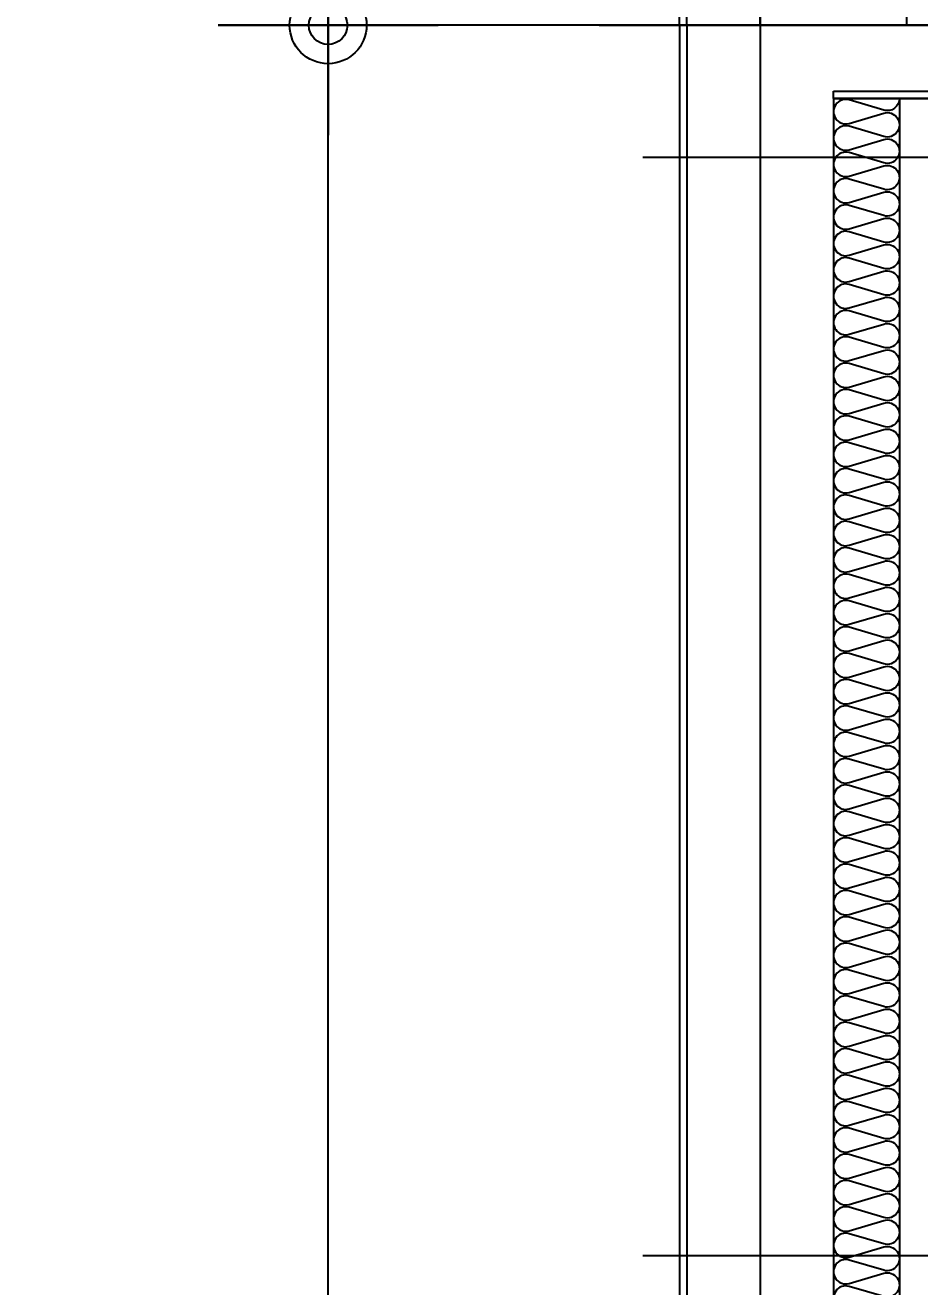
# Model space of a CAD drawing. Header units: millimetres. Extents: x 0 to 1390178, y 0 to 110113.
# Drawn here: x 784459 to 785680, y 20898 to 22621 of the extents above; entities that cross this region are included whole.
import ezdxf
from ezdxf.xclip import XClip

# ---------------------------------------------------------------- set-up
doc = ezdxf.new("R2010")
doc.units = ezdxf.units.MM
doc.header["$LTSCALE"] = 100
doc.header["$XCLIPFRAME"] = 0
doc.linetypes.add('X - 단위세대 확장형$0$CEN', pattern=[62, 60, -1, 0, -1])
doc.linetypes.add('X - 평면도$0$CEN', pattern=[62, 60, -1, 0, -1])
doc.layers.get('DEFPOINTS').update_dxf_attribs({"color": 145})
for name, color, linetype in [('DIM', 7, 'Continuous'), ('SYM', 7, 'Continuous'), ('X - 단위세대 확장형$0$A-CEN', 1, 'X - 단위세대 확장형$0$CEN'), ('X - 단위세대 확장형$0$A-CON', 2, 'Continuous'), ('X - 단위세대 확장형$0$A-INS', 9, 'Continuous'), ('X - 단위세대 확장형$0$AA-WAXM-CONC', 2, 'Continuous'), ('X - 단위세대 확장형$0$AA-XXXX-CNTL', 1, 'X - 단위세대 확장형$0$CEN'), ('X - 평면도$0$AA-XXXX-CNTL', 1, 'X - 평면도$0$CEN')]:
    doc.layers.add(name, color=color, linetype=linetype)
doc.layers.add('X - 단위세대 확장형$0$A-MC', color=171, linetype='Continuous', plot=False)
doc.styles.add('HAUD01', font='Dotum.ttf')
doc.dimstyles.new('HAUD-80', dxfattribs={"dimscale": 100, "dimtxt": 2.5, "dimasz": 0.5, "dimexe": 0, "dimexo": 1.5, "dimgap": 1, "dimtad": 1, "dimdec": 0, "dimdsep": 46, "dimlunit": 6, "dimtxsty": 'HAUD01', "dimblk": 'Z_DOT', "dimcen": 2.5, "dimdle": 1.5, "dimclrd": 7, "dimclre": 7, "dimclrt": 4, "dimadec": 0, "dimazin": 0, "dimtfac": 1, "dimtdec": 0, "dimtix": 1, "dimtmove": 2, "dimatfit": 3, "dimfxl": 1, "dimtvp": 1, "dimtolj": 1, "dimtzin": 0, "dimarcsym": 0})

# ---------------------------------------------------------------- blocks, each defined once
blk = doc.blocks.new('X - 단위세대 확장형$0$A$Cc77666b6')
at = {"layer": 'X - 단위세대 확장형$0$A-CEN'}
blk.add_line((222.5, 0), (-8400, 0), dxfattribs=at)
at = {"layer": 'X - 단위세대 확장형$0$A-INS'}
blk.add_line((-8050, -100), (-8050, -3120), dxfattribs=at)
blk.add_lwpolyline([(-8050, -100, -0.500912), (-8071.4, -116), (-8118.6, -102, 1.337394), (-8118.6, -134), (-8071.4, -120, -1.337394), (-8071.4, -152), (-8118.6, -138, 1.337394), (-8118.6, -170), (-8071.4, -156, -1.337394), (-8071.4, -188), (-8118.6, -174, 1.337394), (-8118.6, -206), (-8071.4, -192, -1.337394), (-8071.4, -224), (-8118.6, -210, 1.337394), (-8118.6, -242), (-8071.4, -228, -1.337394), (-8071.4, -260), (-8118.6, -246, 1.337394), (-8118.6, -278), (-8071.4, -264, -1.337393), (-8071.4, -296), (-8118.6, -282, 1.337393), (-8118.6, -314), (-8071.4, -300, -1.337393), (-8071.4, -332), (-8118.6, -318, 1.337393), (-8118.6, -350), (-8071.4, -336, -1.337393), (-8071.4, -368), (-8118.6, -354, 1.337393), (-8118.6, -386), (-8071.4, -372, -1.337393), (-8071.4, -404), (-8118.6, -390, 1.337393), (-8118.6, -422), (-8071.4, -408, -1.337393), (-8071.4, -440), (-8118.6, -426, 1.337393), (-8118.6, -458), (-8071.4, -444, -1.337393), (-8071.4, -476), (-8118.6, -462, 1.337393), (-8118.6, -494), (-8071.4, -480, -1.337393), (-8071.4, -512), (-8118.6, -498, 1.337393), (-8118.6, -530), (-8071.4, -516, -1.337393), (-8071.4, -548), (-8118.6, -534, 1.337393), (-8118.6, -566), (-8071.4, -552, -1.337393), (-8071.4, -584), (-8118.6, -570, 1.337393), (-8118.6, -602), (-8071.4, -588, -1.337393), (-8071.4, -620), (-8118.6, -606, 1.337393), (-8118.6, -638), (-8071.4, -624, -1.337393), (-8071.4, -656), (-8118.6, -642, 1.337393), (-8118.6, -674), (-8071.4, -660, -1.337393), (-8071.4, -692), (-8118.6, -678, 1.337394), (-8118.6, -710), (-8071.4, -696, -1.337394), (-8071.4, -728), (-8118.6, -714, 1.337394), (-8118.6, -746), (-8071.4, -732, -1.337394), (-8071.4, -764), (-8118.6, -750, 1.337394), (-8118.6, -782), (-8071.4, -768, -1.337394), (-8071.4, -800), (-8118.6, -786, 1.337394), (-8118.6, -818), (-8071.4, -804, -1.337394), (-8071.4, -836), (-8118.6, -822, 1.337394), (-8118.6, -854), (-8071.4, -840, -1.337394), (-8071.4, -872), (-8118.6, -858, 1.337394), (-8118.6, -890), (-8071.4, -876, -1.337394), (-8071.4, -908), (-8118.6, -894, 1.337394), (-8118.6, -926), (-8071.4, -912, -1.337394), (-8071.4, -944), (-8118.6, -930, 1.337394), (-8118.6, -962), (-8071.4, -948, -1.337394), (-8071.4, -980), (-8118.6, -966, 1.337394), (-8118.6, -998), (-8071.4, -984, -1.337394), (-8071.4, -1016), (-8118.6, -1002, 1.337394), (-8118.6, -1034), (-8071.4, -1020, -1.337394), (-8071.4, -1052), (-8118.6, -1038, 1.337394), (-8118.6, -1070), (-8071.4, -1056, -1.337394), (-8071.4, -1088), (-8118.6, -1074, 1.337394), (-8118.6, -1106), (-8071.4, -1092, -1.337394), (-8071.4, -1124), (-8118.6, -1110, 1.337394), (-8118.6, -1142), (-8071.4, -1128, -1.337394), (-8071.4, -1160), (-8118.6, -1146, 1.337394), (-8118.6, -1178), (-8071.4, -1164, -1.337394), (-8071.4, -1196), (-8118.6, -1182, 1.337394), (-8118.6, -1214), (-8071.4, -1200, -1.337394), (-8071.4, -1232), (-8118.6, -1218, 1.337394), (-8118.6, -1250), (-8071.4, -1236, -1.337394), (-8071.4, -1268), (-8118.6, -1254, 1.337394), (-8118.6, -1286), (-8071.4, -1272, -1.337394), (-8071.4, -1304), (-8118.6, -1290, 1.337394), (-8118.6, -1322), (-8071.4, -1308, -1.337394), (-8071.4, -1340), (-8118.6, -1326, 1.337394), (-8118.6, -1358), (-8071.4, -1344, -1.337394), (-8071.4, -1376), (-8118.6, -1362, 1.337394), (-8118.6, -1394), (-8071.4, -1380, -1.337394), (-8071.4, -1412), (-8118.6, -1398, 1.337394), (-8118.6, -1430), (-8071.4, -1416, -1.337394), (-8071.4, -1448), (-8118.6, -1434, 1.337394), (-8118.6, -1466), (-8071.4, -1452, -1.337394), (-8071.4, -1484), (-8118.6, -1470, 1.337394), (-8118.6, -1502), (-8071.4, -1488, -1.337394), (-8071.4, -1520), (-8118.6, -1506, 1.337394), (-8118.6, -1538), (-8071.4, -1524, -1.337394), (-8071.4, -1556), (-8118.6, -1542, 1.337394), (-8118.6, -1574), (-8071.4, -1560, -1.337394), (-8071.4, -1592), (-8118.6, -1578, 1.337394), (-8118.6, -1610), (-8071.4, -1596, -1.337394), (-8071.4, -1628), (-8118.6, -1614, 1.337394), (-8118.6, -1646), (-8071.4, -1632, -1.337394), (-8071.4, -1664), (-8118.6, -1650, 1.337394), (-8118.6, -1682), (-8071.4, -1668, -1.337394), (-8071.4, -1700), (-8118.6, -1686, 1.337394), (-8118.6, -1718), (-8071.4, -1704, -1.337394), (-8071.4, -1736), (-8118.6, -1722, 1.337394), (-8118.6, -1754)], format="xyb", dxfattribs=at)
at = {"layer": 'X - 단위세대 확장형$0$A-MC'}
for p, q in [((-8350, 0), (-8350, -7750)), ((-8400, -180), (-5410, -180)), ((-8400, -1680), (-5410, -1680))]:
    blk.add_line(p, q, dxfattribs=at)
at = {"layer": 'X - 단위세대 확장형$0$AA-WAXM-CONC'}
for p, q in [((-8340, 0), (-8340, -3140)), ((-8140, -100), (-5620, -100)), ((-8140, -100), (-8140, -3030))]:
    blk.add_line(p, q, dxfattribs=at)
at = {"layer": 'X - 단위세대 확장형$0$AA-XXXX-CNTL'}
for p, q in [((-8400, 0), (222.5, 0)), ((-8240, 0), (-8240, -8037.5))]:
    blk.add_line(p, q, dxfattribs=at)
blk = doc.blocks.new('X - 단위세대 확장형$0$20220222-결로')
at = {"layer": 'X - 단위세대 확장형$0$A-CON'}
for p, q in [((-21670, -930), (-21670, -920)), ((-21670, -920), (-21220, -920))]:
    blk.add_line(p, q, dxfattribs=at)
at = {"layer": 'X - 단위세대 확장형$0$A-CON', "color": 8}
blk.add_line((-21220, -930), (-21670, -930), dxfattribs=at)
blk = doc.blocks.new('X - 단위세대 확장형$0$A$C11416124')
at = {"layer": 'X - 단위세대 확장형$0$A-MC'}
for p, q in [((7109.4, 1408.8), (6263.4, 1408.8)), ((7109.4, 1098.8), (3489.4, 1098.8))]:
    blk.add_line(p, q, dxfattribs=at)
at = {"layer": 'X - 단위세대 확장형$0$AA-WAXM-CONC'}
blk.add_line((7109.4, 1108.8), (6339.4, 1108.8), dxfattribs=at)
at = {"layer": 'X - 단위세대 확장형$0$AA-XXXX-CNTL'}
for p, q in [((7109.4, 988.9), (7109.4, 9671.3)), ((7109.4, 1208.8), (3489.4, 1208.8))]:
    blk.add_line(p, q, dxfattribs=at)
blk = doc.blocks.new('X - 단위세대 확장형', base_point=(-475.4, -286.7))
blk.add_blockref('X - 단위세대 확장형$0$20220222-결로', (70482, 39343.1))
blk.add_blockref('X - 단위세대 확장형$0$A$Cc77666b6', (56952, 38513.1))
ref = blk.add_blockref('X - 단위세대 확장형$0$A$C11416124', (47503.2, 45622.5), dxfattribs=dict(rotation=270))
XClip(ref).set_block_clipping_path([(4389.4068502223, 988.9141629766), (7109.4068502223, 9671.3150731698)])
blk = doc.blocks.new('X - 평면도', base_point=(-475.4, -286.7))
at = {"layer": 'X - 평면도$0$AA-XXXX-CNTL'}
blk.add_line((1182712, 42938.8), (1182712, 22495.2), dxfattribs=at)
blk = doc.blocks.new('Z_DOT')
at = {"layer": 'DIM', "color": 0}
for p, q in [((0, -3), (0, 3)), ((-3, 0), (3, 0))]:
    blk.add_line(p, q, dxfattribs=at)
for radius in [1.05, 0.525]:
    blk.add_circle((0, 0), radius, dxfattribs=at)
blk = doc.blocks.new('*D545')
at = {"layer": 'DEFPOINTS', "color": 0, "transparency": 16777216}
for p in [(785512.1, 26240.7), (784872.5, 22620.7), (785512.1, 22620.7)]:
    blk.add_point(p, dxfattribs=at)
at = {"layer": 'DIM', "color": 7, "lineweight": -2, "transparency": 16777216}
for p, q in [((785362.1, 26240.7), (784872.5, 26240.7)), ((784872.5, 26190.7), (784872.5, 22670.7)), ((785362.1, 22620.7), (784872.5, 22620.7))]:
    blk.add_line(p, q, dxfattribs=at)
at = {"layer": 'DIM', "color": 7, "lineweight": -2, "transparency": 16777216, "xscale": 50, "yscale": 50, "zscale": 50}
for p, rotation in [((784872.5, 26240.7), 90), ((784872.5, 22620.7), 270)]:
    blk.add_blockref('Z_DOT', p, dxfattribs=dict(at, rotation=rotation))
at = {"layer": 'DIM', "color": 4, "transparency": 16777216, "insert": (784623.3, 24430.7), "char_height": 250, "attachment_point": 5, "rotation": 90, "style": 'HAUD01'}
blk.add_mtext('\\A1;3,620', dxfattribs=at)
blk = doc.blocks.new('*D546')
at = {"layer": 'DEFPOINTS', "color": 0, "transparency": 16777216}
for p in [(784872.5, 22620.7), (785512.1, 22620.7), (785512.1, 16370.7)]:
    blk.add_point(p, dxfattribs=at)
at = {"layer": 'DIM', "color": 7, "lineweight": -2, "transparency": 16777216}
for p, q in [((785362.1, 22620.7), (784872.5, 22620.7)), ((784872.5, 16420.7), (784872.5, 22570.7)), ((785362.1, 16370.7), (784872.5, 16370.7))]:
    blk.add_line(p, q, dxfattribs=at)
at = {"layer": 'DIM', "color": 7, "lineweight": -2, "transparency": 16777216, "xscale": 50, "yscale": 50, "zscale": 50}
for p, rotation in [((784872.5, 22620.7), 90), ((784872.5, 16370.7), 270)]:
    blk.add_blockref('Z_DOT', p, dxfattribs=dict(at, rotation=rotation))
at = {"layer": 'DIM', "color": 4, "transparency": 16777216, "insert": (784623.3, 19495.7), "char_height": 250, "attachment_point": 5, "rotation": 90, "style": 'HAUD01'}
blk.add_mtext('\\A1;6,250', dxfattribs=at)

msp = doc.modelspace()

# ---------------------------------------------------------------- block references
ref = msp.add_blockref('X - 평면도', (-397725.3, -16179.1))
XClip(ref).set_block_clipping_path([(1153249.9173513227, 15892.4151621314), (1237249.9173513227, 75292.4151621313)])

# ---------------------------------------------------------------- next in the draw order: block references
at = {"layer": 'SYM'}
ref = msp.add_blockref('X - 단위세대 확장형', (736274.7, -16179.1), dxfattribs=at)
XClip(ref).set_block_clipping_path([(27286.2339647645, 22495.2025850526), (88213.6007378809, 68689.6277392105)])

# ---------------------------------------------------------------- next in the draw order: dimensions: what is measured, and where the dimension line sits
at = {"layer": 'DIM'}
for p1, angle, picture, middle in [((785512.1, 26240.7), 90, '*D545', (784623.3, 24430.7)), ((785512.1, 16370.7), 270, '*D546', (784623.3, 19495.7))]:
    dim = msp.add_linear_dim(base=(784872.5, 22620.7), p1=p1, p2=(785512.1, 22620.7), angle=angle, dimstyle='HAUD-80', override={"dimscale": 100}, dxfattribs=at)
    dim.commit()
    dim.dimension.update_dxf_attribs({"geometry": picture, "text_midpoint": middle})

doc.saveas('drawing.dxf')
